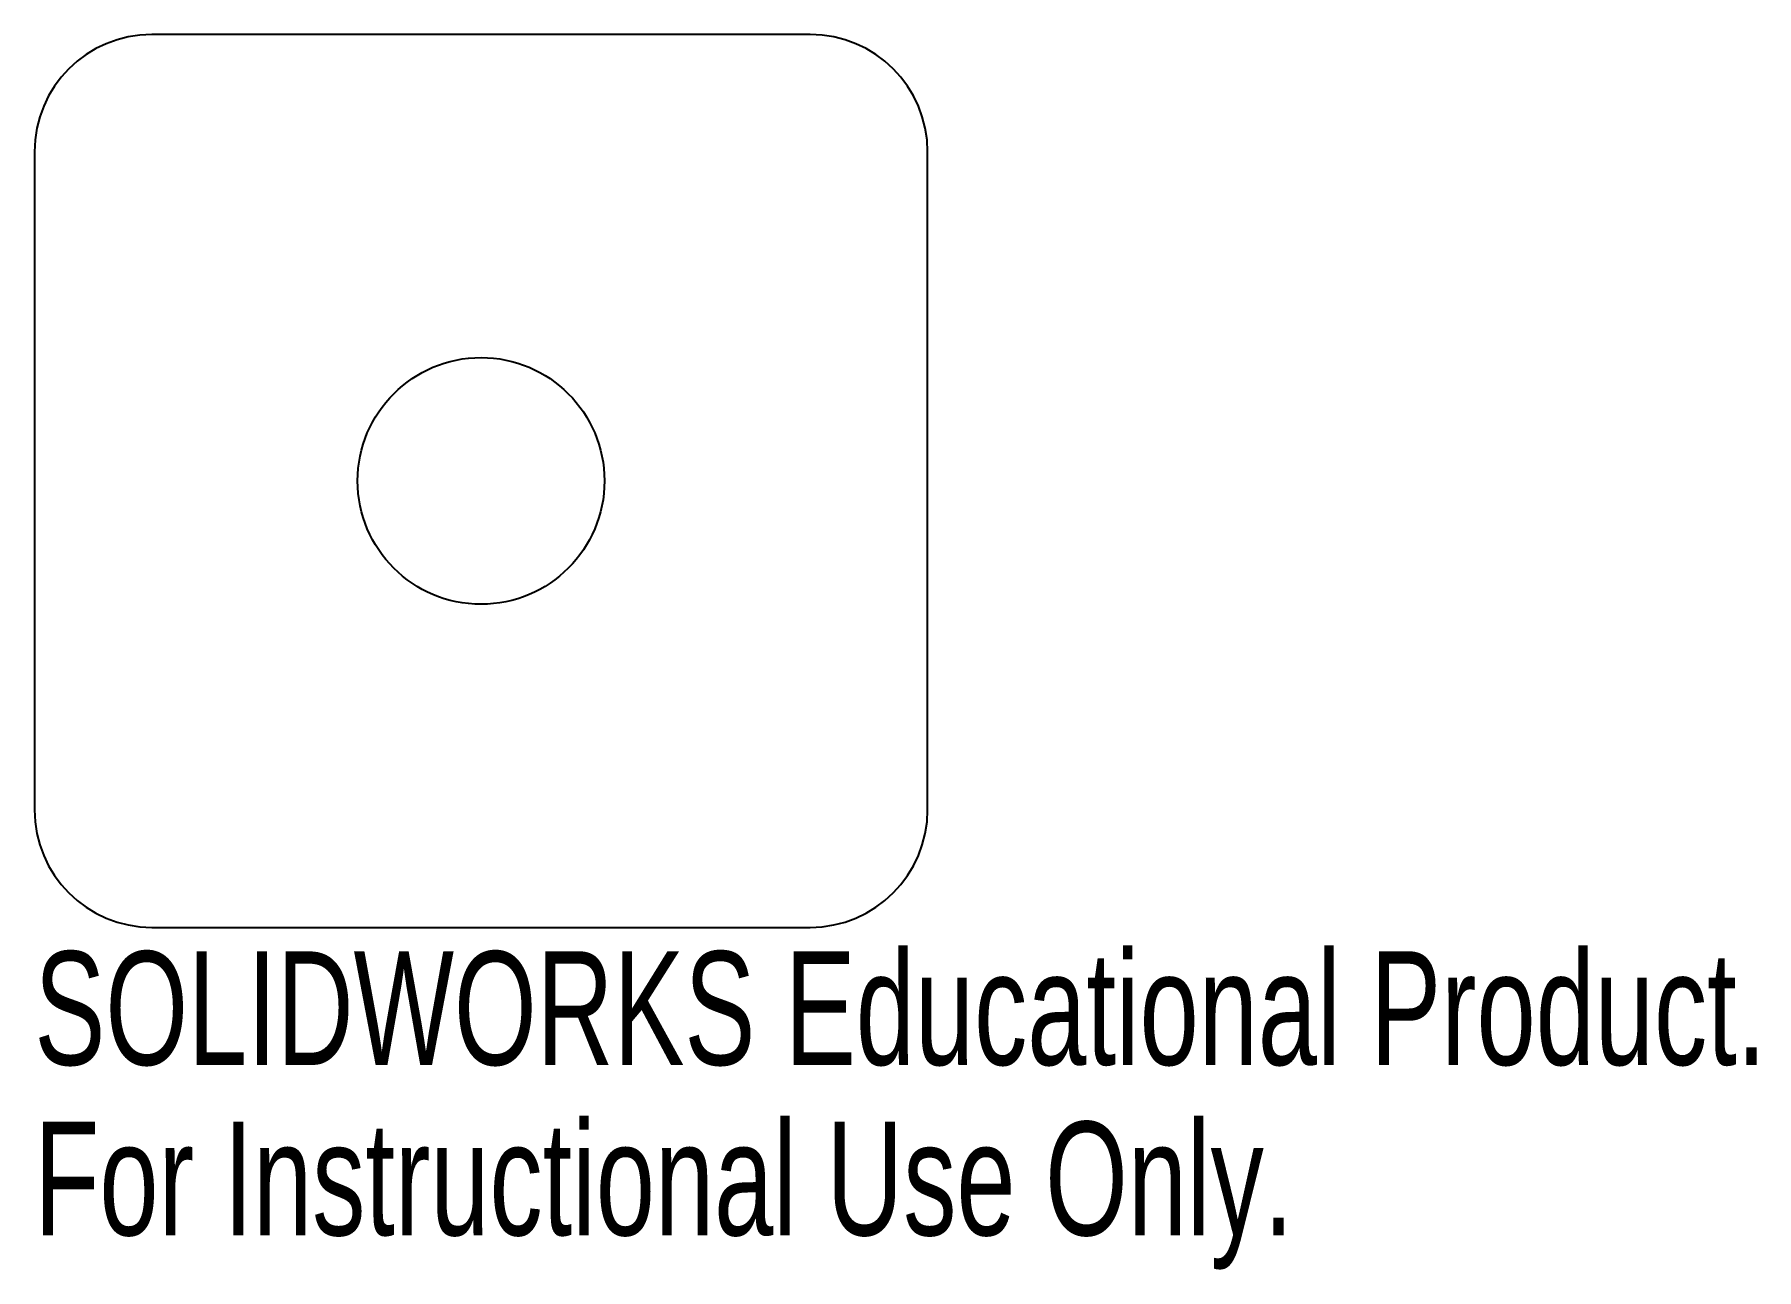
# Model space of a CAD drawing. Header units: millimetres. Extents: x -38 to 35.3, y -14.6 to 38.
import ezdxf

# ---------------------------------------------------------------- set-up
doc = ezdxf.new("R2010")
doc.units = ezdxf.units.MM
doc.styles.add('SLDTEXTSTYLE0', font='TXT', dxfattribs={"width": 0.7})

msp = doc.modelspace()

# ---------------------------------------------------------------- linework, layer by layer
at = {"color": 7, "linetype": 'Continuous', "lineweight": 25}
for p, q in [((-5, 38), (-33, 38)), ((-38, 33), (-38, 5)), ((0, 5), (0, 33)), ((-33, 0), (-5, 0))]:
    msp.add_line(p, q, dxfattribs=at)
msp.add_circle((-19, 19), 5.25, dxfattribs=at)
for centre, start, end in [((-33, 33), 90, 180), ((-5, 33), 0, 90), ((-33, 5), 180, 270), ((-5, 5), 270, 0)]:
    msp.add_arc(centre, 5, start, end, dxfattribs=at)

# ---------------------------------------------------------------- texts
at = {"color": 7, "linetype": 'Continuous', "char_height": 4.83362, "attachment_point": 1, "style": 'SLDTEXTSTYLE0'}
for s, insert in [('SOLIDWORKS Educational Product.', (-38, -1.02)), ('For Instructional Use Only.', (-38, -8.27))]:
    msp.add_mtext(s, dxfattribs=dict(at, insert=insert))

doc.saveas('drawing.dxf')
